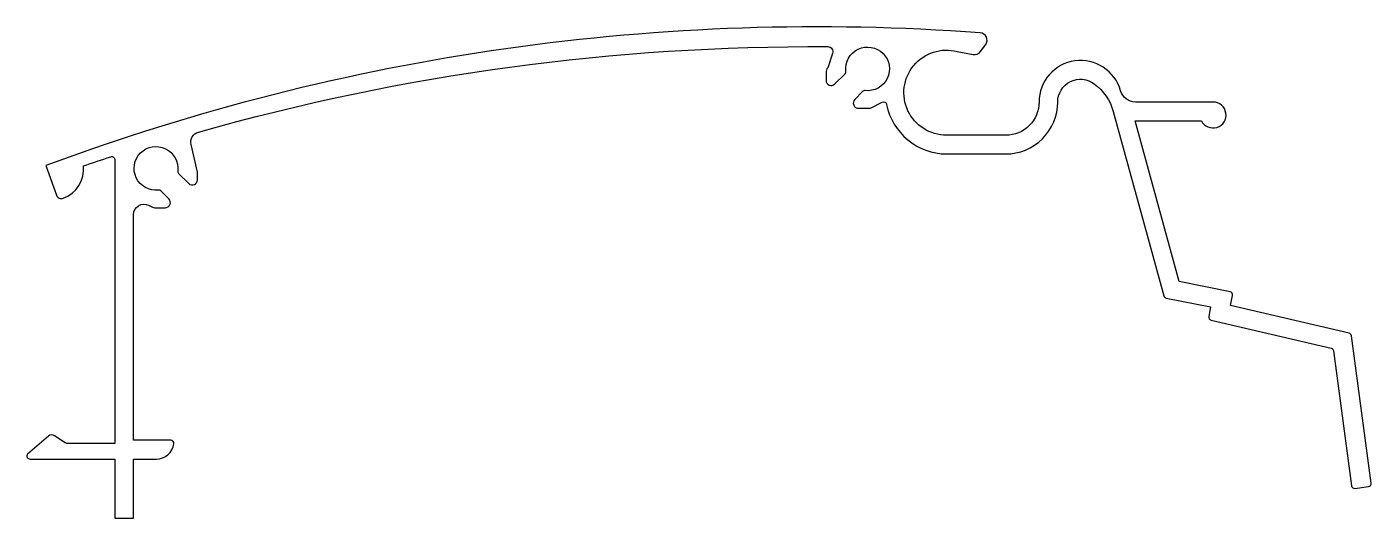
# Model space of a CAD drawing. Extents: x 68 to 198, y 193 to 240.
import ezdxf

# ---------------------------------------------------------------- set-up
doc = ezdxf.new("R2010")
doc.units = 0
doc.layers.add('ANA', color=220, linetype='CONTINUOUS')

msp = doc.modelspace()

# ---------------------------------------------------------------- linework, layer by layer
at = {"layer": 'ANA', "color": 7}
msp.add_lwpolyline([(78.44, 198.37), (80.64, 198.37, 0.372825), (82.32, 199.83, 0.45685), (82.02, 200.17), (78.44, 200.17), (78.44, 221.92, -0.555911), (79.88, 222.81), (80.26, 222.63, 0.115176), (80.48, 222.57), (81.48, 222.57, 0.668179), (81.84, 223.43), (81.08, 224.19, 0.227735), (80.83, 224.27, -2.849), (82.69, 226.13, 0.227735), (82.78, 225.88), (83.75, 224.91, 0.668179), (84.6, 225.26), (84.6, 226), (83.98, 228.67, -0.400025), (84.68, 229.85, -0.070914), (145.25, 238.09, -0.513492), (145.72, 237.43), (145.25, 236.05, 0.160547), (145.09, 235.58), (145.09, 234.84, 0.668179), (145.94, 234.49), (146.92, 235.46, 0.227735), (147, 235.71, -2.849), (148.86, 233.85, 0.227735), (148.61, 233.76), (147.86, 233, 0.668179), (148.21, 232.15), (149.21, 232.15, 0.115176), (149.43, 232.2), (150.49, 232.73, -0.491984), (150.92, 232.52, 0.353809), (156.69, 227.75), (162.39, 227.75, 0.414214), (167.39, 232.75, -0.617496), (170.91, 234.51, -0.166876), (172.74, 231.83), (177.6, 214.08, 0.283757), (177.83, 213.87), (182.11, 213.01), (181.92, 212.1, 0.40452), (182.15, 211.75), (193.71, 209.04, -0.31143), (193.94, 208.78), (195.67, 195.8, 0.414214), (196, 195.54), (197.29, 195.71, 0.414214), (197.55, 196.05), (195.66, 210.23, 0.31143), (195.43, 210.48), (184.03, 213.16), (184.22, 214.12, 0.414214), (183.99, 214.47), (179.09, 215.45), (174.84, 230.95), (181.22, 230.95, 1.802121), (182.34, 232.75), (174.88, 232.75, -0.335437), (173.44, 233.84, 0.870616), (165.59, 232.75, -0.414214), (162.39, 229.55), (156.69, 229.55, -1.13639), (157.72, 237.62), (159.26, 237.33, 0.29025), (159.96, 237.61), (160.46, 238.3, 0.587106), (159.94, 239.41, 0.108057), (70, 226.63), (71.02, 223.78, 0.414214), (71.66, 223.48, 0.34428), (73.63, 226.6, -0.003177), (76.24, 227.48, -0.510506), (76.64, 227.19), (76.64, 199.87), (72.03, 199.87, -0.148069), (71.86, 199.92), (70.84, 200.61, 0.336859), (70.24, 200.57), (68.22, 198.83, 0.582971), (68.47, 198.37), (76.64, 198.37), (76.64, 192.67), (78.44, 192.67)], format="xyb", close=True, dxfattribs=at)

doc.saveas('drawing.dxf')
